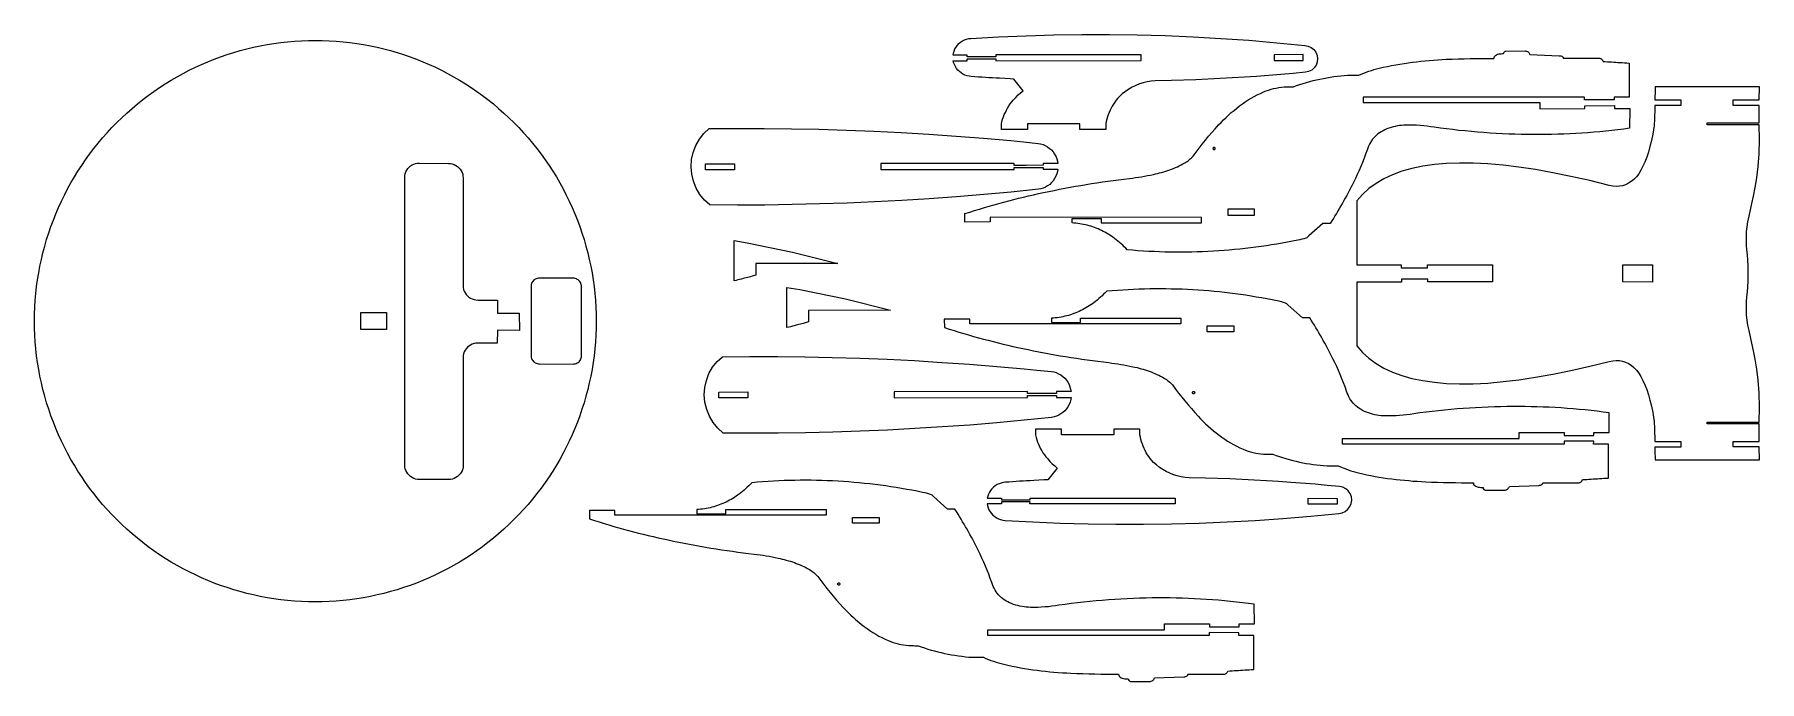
# Model space of a CAD drawing. Header units: metres. Extents: x -161 to 761, y -23 to 323.
import ezdxf

# ---------------------------------------------------------------- set-up
doc = ezdxf.new("R2010")
doc.units = ezdxf.units.M

msp = doc.modelspace()

# ---------------------------------------------------------------- linework, layer by layer
for points in [[(334.959635, 319.374774), (336.052284, 319.939435), (337.1463, 320.328177), (338.347083, 320.64672), (339.514118, 320.754055), (354.275157, 321.5862), (369.021147, 322.207897), (383.823042, 322.618849), (398.645193, 322.853886), (413.488146, 322.842047), (428.351432, 322.653523), (443.235345, 322.252618), (458.104423, 321.603487), (473.029661, 320.776567), (487.939797, 319.735982), (502.834733, 318.481324), (517.750055, 317.047705), (519.549661, 316.695354), (521.172597, 315.952487), (522.61879, 314.81904), (523.671921, 313.365674), (524.403038, 311.69894), (524.667223, 309.960664), (524.464444, 308.150948), (523.829158, 306.482812), (522.832835, 305.027349), (521.475314, 303.820075), (519.863282, 303.038444), (518.104918, 302.646999), (511.570117, 302.039567), (505.074636, 301.46795), (492.057694, 300.467378), (485.536268, 300.038343), (479.05407, 299.644981), (472.57524, 299.287239), (459.556406, 298.64308), (446.55066, 298.211811), (437.804226, 298.030569), (435.664206, 297.85276), (433.561275, 297.533635), (431.495666, 297.037895), (429.502772, 296.400933), (427.475576, 295.622738), (425.592365, 294.703416), (423.746123, 293.64295), (422.007866, 292.476711), (420.342159, 291.16938), (418.784352, 289.756298), (417.829659, 288.731951), (417.0173, 287.743015), (416.276501, 286.718836), (415.571627, 285.659408), (414.938038, 284.60004), (414.34061, 283.470103), (413.77883, 282.340219), (413.288562, 281.175065), (412.834183, 279.974643), (412.415183, 278.809565), (412.067928, 277.573888), (411.756041, 276.373541), (411.51589, 275.102578), (411.537683, 272.066135), (397.586899, 272.074709), (397.565117, 275.109321), (369.643017, 275.122815), (369.664776, 272.091867), (355.764425, 272.100409), (355.742677, 275.129533), (356.052526, 276.397402), (356.397824, 277.665292), (356.849712, 278.897964), (357.301871, 280.095461), (357.860636, 281.257756), (358.454623, 282.45533), (359.084848, 283.547279), (359.750307, 284.674515), (360.52267, 285.731355), (361.25963, 286.788266), (362.103518, 287.774788), (362.983183, 288.726152), (363.475855, 289.25472), (364.743474, 290.523392), (366.047462, 291.686498), (367.423054, 292.779275), (362.377165, 299.049311), (360.462011, 299.118712), (354.788568, 299.432551), (352.909597, 299.572355), (351.031438, 299.641705), (349.117659, 299.781448), (347.239864, 299.885979), (345.362121, 300.025701), (343.449535, 300.130174), (341.572408, 300.269852), (339.66045, 300.374288), (338.526773, 300.549579), (337.392702, 300.795242), (336.29311, 301.181675), (335.228241, 301.67367), (334.268578, 302.306452), (333.343607, 303.044773), (332.524308, 303.853491), (331.810404, 304.767795), (331.167019, 305.717288), (330.628744, 306.80756), (330.232189, 307.862731), (329.977844, 308.812454), (337.547381, 308.81985), (337.540305, 309.805312), (352.836016, 309.820911), (352.843096, 308.834795), (430.340351, 308.910516), (430.318288, 311.984807), (352.821097, 311.898798), (352.82843, 310.877464), (337.532724, 310.861165), (337.525395, 311.881822), (329.920504, 311.873382), (330.125592, 312.858764), (330.470865, 314.020256), (330.922744, 315.111545), (331.516604, 316.13269), (332.252216, 317.118891), (333.059624, 317.964499), (333.973712, 318.739937), (334.959635, 319.374774)], [(516.909377, 308.9951), (516.887244, 312.080884), (501.373372, 312.063666), (501.395493, 308.979942), (516.909377, 308.9951)], [(367.623779, 265.441356), (375.409408, 264.659138), (376.701282, 264.44044), (377.993606, 264.07477), (379.214742, 263.525301), (380.400418, 262.828846), (381.514638, 262.022121), (382.485563, 261.141784), (383.385245, 260.077755), (384.141635, 258.940168), (384.790493, 257.765819), (385.296191, 256.481229), (385.658534, 255.159867), (385.877017, 253.985305), (378.133538, 253.974737), (378.136829, 252.946842), (368.92405, 252.934275), (362.650834, 252.925719), (362.646865, 253.9536), (291.384422, 253.85634), (291.406182, 250.699754), (362.659053, 250.796822), (362.655085, 251.824517), (367.673418, 251.831357), (368.928007, 251.833068), (378.140355, 251.845625), (378.143645, 250.817916), (385.886084, 250.828464), (385.674399, 249.653749), (385.319796, 248.332177), (384.821662, 247.083941), (384.180125, 245.87233), (383.430931, 244.734067), (382.538143, 243.705761), (381.573547, 242.750803), (380.465138, 241.979102), (379.284797, 241.317374), (378.068342, 240.765647), (376.779693, 240.397198), (375.490722, 240.138766), (360.914684, 238.652381), (346.304316, 237.312804), (331.731179, 236.083422), (317.123002, 235.037401), (302.515265, 234.174737), (287.908401, 233.385445), (273.301711, 232.742794), (258.658807, 232.283348), (244.015813, 231.933849), (229.407981, 231.730969), (214.763422, 231.674601), (200.11767, 231.764785), (197.22485, 234.362502), (194.756315, 237.401221), (192.749127, 240.771334), (191.275863, 244.399872), (190.337128, 248.250387), (190.006887, 252.139692), (190.249598, 256.067781), (191.103037, 259.887843), (192.496193, 263.562941), (194.430916, 266.94595), (196.836446, 269.963009), (199.677385, 272.577019), (214.346355, 272.70756), (229.017208, 272.691038), (243.6538, 272.527398), (258.327291, 272.253509), (273.002167, 271.795793), (287.641697, 271.227745), (302.282017, 270.475901), (316.92257, 269.577052), (331.562892, 268.567982), (346.167076, 267.411913), (360.806439, 266.145733), (367.623779, 265.441356)], [(469.069461, 261.407669), (469.218391, 261.347091), (469.377486, 261.326228), (469.535903, 261.346503), (469.682848, 261.406534), (469.808304, 261.502231), (469.903722, 261.627073), (469.962599, 261.772552), (469.980921, 261.928753), (469.957439, 262.08503), (469.893754, 262.230733), (469.794207, 262.355932), (469.665583, 262.452094), (469.516647, 262.512666), (469.35755, 262.533522), (469.199134, 262.513239), (469.052196, 262.453202), (468.926747, 262.357503), (468.831337, 262.232663), (468.772467, 262.087189), (468.754147, 261.930996), (468.777627, 261.774727), (468.841305, 261.62903), (468.940844, 261.503833), (469.069461, 261.407669)], [(68.288362, 188.663683), (68.371068, 187.67896), (68.554264, 186.676228), (68.876372, 185.725183), (69.33738, 184.825839), (69.887031, 183.98721), (70.554867, 183.229528), (71.320182, 182.582023), (72.174092, 181.99524), (73.104763, 181.547851), (74.082634, 181.219615), (75.057476, 181.019514), (76.079504, 180.938538), (86.543148, 180.924552), (86.542681, 173.986987), (98.281701, 173.926854), (98.292794, 164.747425), (86.55387, 164.802925), (86.532744, 157.894726), (76.078098, 157.950475), (75.029495, 157.882086), (74.084186, 157.6677), (73.121067, 157.354386), (72.190365, 156.933189), (71.363001, 156.365957), (70.576946, 155.740283), (69.894264, 154.968563), (69.353398, 154.120522), (68.883436, 153.234308), (68.55532, 152.271791), (68.37793, 151.282454), (68.280341, 150.304444), (68.294906, 92.701426), (68.226877, 91.743599), (68.049491, 90.753882), (67.721368, 89.790546), (67.251366, 88.903061), (66.710406, 88.053478), (66.006846, 87.308871), (65.241167, 86.651647), (64.413358, 86.081811), (63.482015, 85.657655), (62.518077, 85.341255), (61.521535, 85.132622), (60.501258, 85.081274), (44.908028, 85.074395), (43.883339, 85.151254), (42.905953, 85.347574), (41.904794, 85.70134), (40.992423, 86.116254), (40.157013, 86.671039), (39.39858, 87.365706), (38.699358, 88.101162), (38.148254, 88.938522), (37.686024, 89.837034), (37.363054, 90.787881), (37.179356, 91.791048), (37.096411, 92.776601), (37.062568, 246.50691), (37.139657, 247.515304), (37.338257, 248.476055), (37.667254, 249.438651), (38.13849, 250.324244), (38.710462, 251.191483), (39.365373, 251.941361), (40.13284, 252.594046), (40.983212, 253.129373), (41.916471, 253.547348), (42.861502, 253.886473), (43.880503, 254.058778), (44.881641, 254.132095), (60.497684, 253.996593), (61.500348, 253.941656), (62.497001, 253.709075), (63.455124, 253.406922), (64.407244, 252.927161), (65.220321, 252.396154), (65.997854, 251.667419), (66.695514, 250.927735), (67.24532, 250.087363), (67.706417, 249.186591), (68.028565, 248.234552), (68.191086, 247.260523), (68.294486, 246.246209), (68.288362, 188.663683)], [(197.730354, 253.72852), (213.212955, 253.749651), (213.245215, 250.593275), (197.764693, 250.572186), (197.730354, 253.72852)], [(476.634837, 226.353172), (490.927288, 226.35393), (490.926329, 229.448259), (476.63386, 229.445607), (476.634837, 226.353172)], [(244.269097, 206.593956), (268.341373, 200.453257), (224.588394, 200.403201), (224.610358, 194.202526), (222.699671, 193.698704), (221.708945, 193.446762), (217.887927, 192.439212), (216.897314, 192.187299), (215.942137, 191.935432), (214.95157, 191.68353), (214.03185, 191.431715), (213.041183, 191.215648), (212.954389, 212.693449), (219.941135, 211.588985), (244.269097, 206.593956)], [(703.483437, 190.596761), (687.677876, 190.607634), (687.679226, 199.794279), (703.509733, 199.792327), (703.483437, 190.596761)], [(130.924866, 190.375908), (130.60286, 190.872282), (130.209261, 191.298005), (129.779877, 191.688395), (129.243124, 192.008214), (128.742174, 192.29254), (128.169647, 192.470821), (127.59714, 192.613696), (108.468907, 192.656618), (107.897293, 192.516434), (107.325698, 192.340891), (106.789819, 192.05918), (106.32539, 191.741955), (105.86096, 191.354015), (105.467967, 190.930562), (105.146395, 190.436231), (104.860535, 189.906467), (104.681809, 189.341098), (104.5745, 188.740202), (104.538626, 188.1745), (104.528112, 151.361768), (104.563654, 150.760437), (104.670633, 150.194177), (104.849042, 149.627617), (105.134609, 149.095971), (105.455909, 148.59953), (105.848663, 148.138142), (106.312888, 147.747173), (106.777163, 147.462291), (107.3129, 147.177097), (107.884415, 146.997846), (108.455979, 146.889327), (109.063309, 146.816023), (126.97656, 146.740401), (127.5849, 146.808631), (128.157494, 146.912416), (128.730136, 147.087009), (129.231254, 147.368116), (129.768185, 147.649085), (130.197791, 148.036725), (130.591637, 148.495335), (130.913916, 148.98966), (131.164622, 149.519696), (131.379547, 150.085295), (131.487085, 150.651338), (131.523041, 151.25308), (131.532774, 188.108696), (131.497128, 188.67523), (131.389901, 189.277336), (131.175283, 189.844287), (130.924866, 190.375908)], [(272.471173, 181.645966), (296.543448, 175.505267), (252.79047, 175.45521), (252.812434, 169.254536), (250.901747, 168.750714), (249.911021, 168.498772), (246.090002, 167.491222), (245.09939, 167.239309), (244.144213, 166.987442), (243.153646, 166.73554), (242.233925, 166.483725), (241.243258, 166.267658), (241.156465, 187.745459), (248.14321, 186.640995), (272.471173, 181.645966)], [(27.325103, 165.159136), (13.707961, 165.155425), (13.675407, 174.396482), (27.323121, 174.39001), (27.325103, 165.159136)], [(465.653993, 167.100826), (479.946444, 167.100068), (479.945485, 164.005739), (465.653016, 164.008391), (465.653993, 167.100826)], [(374.704952, 143.544013), (382.490582, 142.761795), (383.782456, 142.543097), (385.074779, 142.177427), (386.295916, 141.627958), (387.481591, 140.931503), (388.595811, 140.124778), (389.566736, 139.244441), (390.466419, 138.180411), (391.222808, 137.042825), (391.871666, 135.868476), (392.377364, 134.583886), (392.739708, 133.262524), (392.958191, 132.087962), (385.214711, 132.077394), (385.218002, 131.049499), (376.005223, 131.036932), (369.732007, 131.028376), (369.728039, 132.056257), (298.465595, 131.958997), (298.487356, 128.802411), (369.740227, 128.899478), (369.736259, 129.927174), (374.754591, 129.934014), (376.009181, 129.935724), (385.221528, 129.948282), (385.224819, 128.920573), (392.967258, 128.931121), (392.755573, 127.756406), (392.400969, 126.434834), (391.902836, 125.186598), (391.261299, 123.974987), (390.512104, 122.836724), (389.619317, 121.808418), (388.65472, 120.85346), (387.546311, 120.081759), (386.36597, 119.42003), (385.149516, 118.868304), (383.860867, 118.499854), (382.571896, 118.241423), (367.995858, 116.755038), (353.385489, 115.415461), (338.812352, 114.186079), (324.204175, 113.140058), (309.596439, 112.277394), (294.989575, 111.488102), (280.382884, 110.845451), (265.73998, 110.386005), (251.096986, 110.036506), (236.489155, 109.833626), (221.844595, 109.777258), (207.198843, 109.867442), (204.306023, 112.465159), (201.837489, 115.503878), (199.830301, 118.873991), (198.357036, 122.502529), (197.418302, 126.353044), (197.088061, 130.242349), (197.330772, 134.170438), (198.184211, 137.990499), (199.577367, 141.665597), (201.512089, 145.048607), (203.917619, 148.065666), (206.758558, 150.679676), (221.427528, 150.810217), (236.098382, 150.793694), (250.734974, 150.630055), (265.408464, 150.356166), (280.08334, 149.89845), (294.72287, 149.330402), (309.36319, 148.578558), (324.003743, 147.679709), (338.644065, 146.670639), (353.248249, 145.51457), (367.887613, 144.24839), (374.704952, 143.544013)], [(204.811527, 131.831177), (220.294128, 131.852308), (220.326388, 128.695932), (204.845867, 128.674843), (204.811527, 131.831177)], [(458.088617, 132.046329), (458.237547, 132.106907), (458.396642, 132.12777), (458.555059, 132.107495), (458.702004, 132.047464), (458.82746, 131.951767), (458.922878, 131.826925), (458.981755, 131.681446), (459.000077, 131.525245), (458.976595, 131.368968), (458.91291, 131.223265), (458.813363, 131.098066), (458.684738, 131.001904), (458.535802, 130.941332), (458.376705, 130.920476), (458.21829, 130.940759), (458.071351, 131.000796), (457.945903, 131.096495), (457.850493, 131.221335), (457.791622, 131.366809), (457.773303, 131.523002), (457.796782, 131.679271), (457.860461, 131.824968), (457.96, 131.950165), (458.088617, 132.046329)], [(353.168367, 64.627438), (354.261015, 64.062777), (355.355032, 63.674036), (356.555814, 63.355492), (357.72285, 63.248157), (372.483888, 62.416012), (387.229879, 61.794315), (402.031774, 61.383363), (416.853925, 61.148326), (431.696877, 61.160165), (446.560164, 61.348689), (461.444076, 61.749594), (476.313155, 62.398725), (491.238393, 63.225645), (506.148529, 64.266231), (521.043465, 65.520888), (535.958786, 66.954507), (537.758392, 67.306858), (539.381329, 68.049725), (540.827522, 69.183172), (541.880653, 70.636538), (542.61177, 72.303272), (542.875955, 74.041548), (542.673176, 75.851264), (542.03789, 77.5194), (541.041567, 78.974863), (539.684046, 80.182137), (538.072014, 80.963768), (536.31365, 81.355213), (529.778849, 81.962645), (523.283368, 82.534262), (510.266426, 83.534834), (503.744999, 83.963869), (497.262802, 84.357231), (490.783972, 84.714973), (477.765138, 85.359132), (464.759391, 85.790401), (456.012958, 85.971643), (453.872938, 86.149452), (451.770007, 86.468577), (449.704398, 86.964318), (447.711504, 87.601279), (445.684308, 88.379474), (443.801097, 89.298796), (441.954855, 90.359262), (440.216597, 91.525501), (438.550891, 92.832832), (436.993084, 94.245914), (436.038391, 95.270261), (435.226032, 96.259197), (434.485233, 97.283376), (433.780359, 98.342804), (433.14677, 99.402172), (432.549341, 100.532109), (431.987561, 101.661993), (431.497294, 102.827147), (431.042915, 104.02757), (430.623914, 105.192647), (430.276659, 106.428324), (429.964773, 107.628671), (429.724621, 108.899634), (429.746414, 111.936077), (415.79563, 111.927504), (415.773849, 108.892891), (387.851749, 108.879397), (387.873508, 111.910345), (373.973157, 111.901803), (373.951409, 108.872679), (374.261258, 107.60481), (374.606556, 106.33692), (375.058444, 105.104248), (375.510603, 103.906751), (376.069368, 102.744456), (376.663354, 101.546882), (377.29358, 100.454933), (377.959039, 99.327697), (378.731402, 98.270857), (379.468362, 97.213946), (380.31225, 96.227424), (381.191915, 95.27606), (381.684587, 94.747492), (382.952205, 93.47882), (384.256194, 92.315714), (385.631786, 91.222937), (380.585897, 84.952901), (378.670743, 84.8835), (372.9973, 84.569661), (371.118329, 84.429857), (369.240169, 84.360507), (367.326391, 84.220764), (365.448595, 84.116233), (363.570852, 83.976511), (361.658266, 83.872038), (359.78114, 83.73236), (357.869182, 83.627924), (356.735505, 83.452633), (355.601433, 83.20697), (354.501842, 82.820537), (353.436973, 82.328542), (352.47731, 81.69576), (351.552339, 80.957439), (350.733039, 80.148721), (350.019136, 79.234417), (349.37575, 78.284924), (348.837475, 77.194652), (348.44092, 76.139481), (348.186576, 75.189758), (355.756113, 75.182362), (355.749037, 74.1969), (371.044748, 74.181301), (371.051828, 75.167417), (448.549082, 75.091696), (448.52702, 72.017405), (371.029829, 72.103414), (371.037162, 73.124748), (355.741456, 73.141047), (355.734127, 72.12039), (348.129236, 72.12883), (348.334324, 71.143448), (348.679597, 69.981957), (349.131476, 68.890667), (349.725336, 67.869522), (350.460947, 66.883321), (351.268356, 66.037713), (352.182444, 65.262275), (353.168367, 64.627438)], [(535.118109, 75.007112), (535.095976, 71.921328), (519.582104, 71.938546), (519.604224, 75.02227), (535.118109, 75.007112)], [(276.171958, 64.82938), (290.464409, 64.828622), (290.46345, 61.734293), (276.170982, 61.736945), (276.171958, 64.82938)], [(268.606582, 29.774883), (268.755512, 29.835461), (268.914607, 29.856324), (269.073025, 29.836049), (269.219969, 29.776018), (269.345425, 29.680321), (269.440844, 29.555479), (269.49972, 29.41), (269.518042, 29.253799), (269.49456, 29.097522), (269.430876, 28.951819), (269.331328, 28.82662), (269.202704, 28.730458), (269.053768, 28.669885), (268.894671, 28.64903), (268.736255, 28.669313), (268.589317, 28.72935), (268.463868, 28.825049), (268.368458, 28.949889), (268.309588, 29.095363), (268.291268, 29.251556), (268.314748, 29.407825), (268.378427, 29.553522), (268.477966, 29.678719), (268.606582, 29.774883)]]:
    msp.add_lwpolyline(points, close=True)
for points in [[(-10.651557, 19.698509, -0.414214), (-160.651557, 169.698509, -0.414214), (-10.651557, 319.698509, -0.414214), (139.348443, 169.698509, -0.414214), (-10.651557, 19.698509)], [(393.468509, 222.193816), (393.474279, 224.450446), (409.02261, 224.47623), (409.015527, 222.188825), (462.564196, 222.155898), (462.557673, 225.143634), (349.803552, 225.160491), (349.799117, 222.687729), (336.255869, 222.65982), (336.276437, 227.166991, -0.025608), (378.192532, 238.392713, -0.023885), (424.097669, 245.928503, 0.021774), (436.99074, 248.093087, 0.031708), (445.639768, 250.517267, 0.048281), (453.675635, 254.233401, 0.074274), (458.172477, 257.854354, -0.030658), (471.772429, 274.511665, -0.043631), (482.966173, 284.683347, -0.06197), (495.793824, 292.140952, -0.081638), (506.765382, 294.824849, -0.006546), (508.423785, 294.871099, -0.003332), (511.682663, 294.897577, -0.035672), (525.9179, 299.022469, -0.035432), (540.693328, 301.103047), (540.693328, 301.103047), (546.613837, 301.113254, -0.044886), (557.500837, 304.808928, -0.02854), (575.268107, 308.05076, -0.019285), (593.353494, 309.588934, -0.013754), (618.794609, 310.06668, -0.147541), (619.133724, 311.164319, -0.13029), (620.107991, 312.017203, -0.074847), (621.461764, 312.451643, -0.041418), (624.013293, 312.651902, -0.174505), (624.400147, 313.65042, -0.217194), (625.195647, 314.013232), (635.4279, 314.036438, -0.156423), (637.058905, 313.503778, -0.159512), (638.048999, 312.14139), (653.696261, 311.536136, -0.120911), (655.400913, 310.994151, -0.260681), (655.828976, 310.23298), (655.884978, 310.14458), (675.153714, 310.18505), (675.374758, 310.149683), (675.633834, 310.04273), (675.892269, 309.971606), (676.078533, 309.828665), (676.301536, 309.685797), (676.675374, 309.328238), (676.825559, 309.149379), (676.939656, 308.93461), (677.169146, 308.4334, 0.000334), (686.173734, 307.883976, 0.000626), (690.975488, 307.600245), (691.002232, 289.434638), (683.060313, 289.434952), (683.063138, 287.943841), (667.250382, 287.92553), (667.242548, 289.440601), (548.913298, 289.426296), (548.914737, 286.431029), (643.304185, 286.428621), (643.310524, 283.210863), (667.305177, 283.233715), (667.276696, 284.809586), (683.144436, 284.825794), (683.172908, 283.248859), (691.31481, 283.256439), (691.304573, 272.74121, -0.03538), (639.996428, 269.380371, -0.034187), (586.931813, 273.296669, 0.046802), (571.846561, 274.419397, 0.077112), (562.768786, 272.831521, 0.053465), (558.556381, 270.879626, 0.061374), (555.366761, 268.387039, 0.062952), (552.891882, 265.192422, 0.05723), (551.084393, 261.134619, -0.033973), (543.809005, 243.81167, -0.025362), (531.392145, 221.935305), (527.510977, 221.94176), (519.889926, 215.19824, -0.145544), (518.426288, 214.083, -0.058404), (514.055469, 212.98843, -0.037199), (468.973248, 207.033706, -0.036762), (422.967711, 207.794208, 0.042175), (416.135224, 213.897585, 0.047707), (409.224701, 218.129261, 0.050455), (401.640729, 220.925905, 0.04931), (393.468509, 222.193816)], [(760.542965, 287.9165), (760.573417, 294.826323), (704.881829, 294.83968, -0.001039), (704.793521, 287.939824), (718.679753, 287.939824), (718.679753, 284.939824), (704.745195, 284.939824, -0.001436), (704.664708, 281.085325, -0.004443), (704.529558, 276.945696, -0.00874), (704.38312, 274.466586, -0.016851), (704.241465, 273.18609), (703.616559, 269.534529), (702.92193, 266.131324), (702.157366, 262.941212), (701.358598, 259.998576), (700.418573, 257.235508), (699.479866, 254.719056), (698.400055, 252.417427), (697.285979, 250.363307), (696.13723, 248.486186), (694.883061, 246.858328), (693.523241, 245.444481), (692.129083, 244.278243), (690.664794, 243.325224), (689.13015, 242.550176), (687.525722, 242.058976), (685.886477, 241.744978), (684.1416, 241.680484), (682.290845, 241.830259), (680.405585, 242.227958), (669.979917, 244.806139), (659.97117, 247.058469), (650.309225, 249.021456), (641.030687, 250.693788), (632.171838, 252.003438), (623.662476, 253.022406), (615.539185, 253.74946), (607.802574, 254.148854), (600.489074, 254.183958), (593.528133, 253.927009), (586.992187, 253.376026), (580.845831, 252.496208), (575.053747, 251.288203), (569.688372, 249.750097), (564.678565, 247.918931), (560.096547, 245.757412), (555.906827, 243.266313), (552.074029, 240.481917), (548.670336, 237.367024), (545.6601, 233.922497), (545.668125, 199.796757), (569.256987, 199.788379), (569.250447, 198.263589), (583.412132, 198.263889), (583.418672, 199.822751), (617.993847, 199.821498), (618.060267, 190.621458), (583.555095, 190.644086), (583.550972, 192.203405), (569.389287, 192.204391), (569.39341, 190.604122), (545.669549, 190.593289), (545.6601, 156.468543), (548.670336, 153.024015), (552.074029, 149.909123), (555.906827, 147.124726), (560.096547, 144.633627), (564.678565, 142.472108), (569.688372, 140.640943), (575.053747, 139.102837), (580.845831, 137.894831), (586.992187, 137.015014), (593.528133, 136.46403), (600.489074, 136.207082), (607.802574, 136.242186), (615.539185, 136.641579), (623.662476, 137.368634), (632.171838, 138.387601), (641.030687, 139.697251), (650.309225, 141.369584), (659.97117, 143.33257), (669.979917, 145.5849), (680.405585, 148.163081), (682.290845, 148.560781), (684.1416, 148.710555), (685.886477, 148.646061), (687.525722, 148.332064), (689.13015, 147.840864), (690.664794, 147.065815), (692.129083, 146.112796), (693.523241, 144.946558), (694.883061, 143.532711), (696.13723, 141.904854), (697.285979, 140.027733), (698.400055, 137.973613), (699.479866, 135.671983), (700.418573, 133.155531), (701.358598, 130.392463), (702.157366, 127.449827), (702.92193, 124.259715), (703.616559, 120.856511), (704.241465, 117.20495, -0.018614), (704.378585, 115.924166, -0.008364), (704.529558, 113.062219, -0.003965), (704.663596, 108.284172), (704.719014, 105.43503), (718.670611, 105.43503), (718.670611, 102.43503), (704.773263, 102.43503, -0.000805), (704.881829, 95.551359), (760.573417, 95.539717), (760.542966, 102.458354), (746.576258, 102.458354), (746.576258, 105.458354), (760.529762, 105.458354), (760.488724, 114.782474), (732.658346, 114.794403), (732.65279, 115.780352), (760.518561, 115.768127), (760.651557, 123.58032), (760.431299, 131.313469), (759.897868, 138.124653), (759.192301, 144.087805), (758.349347, 149.309329), (757.474506, 153.897257), (756.602756, 157.922707), (755.078655, 164.67778), (754.496116, 167.584778), (754.056276, 170.28407), (753.758954, 172.810775), (753.639153, 175.236007), (753.625513, 177.663663), (753.753422, 180.094501), (753.951509, 182.632449), (754.219771, 185.27748), (754.451853, 188.062407), (754.647163, 191.092788), (754.654665, 192.711579), (754.657197, 193.62949, 0.000781), (754.657197, 196.76155), (754.654665, 197.67946), (754.647163, 199.298252), (754.451853, 202.328632), (754.219771, 205.113559), (753.951509, 207.75859), (753.753422, 210.296538), (753.625513, 212.727377), (753.639153, 215.155032), (753.758954, 217.580264), (754.056276, 220.106969), (754.496116, 222.806261), (755.078655, 225.713259), (756.602756, 232.468333), (757.474506, 236.493783), (758.349347, 241.08171), (759.192301, 246.303235), (759.897868, 252.266387), (760.431299, 259.07757), (760.651557, 266.810719), (760.518561, 274.622913), (732.65279, 274.610688), (732.658346, 275.596637), (760.488724, 275.608566), (760.529744, 284.9165), (746.5854, 284.9165), (746.5854, 287.9165), (760.542965, 287.9165)], [(382.487665, 171.260182), (382.493435, 169.003552), (398.041765, 168.977768), (398.034683, 171.265173), (451.583352, 171.2981), (451.576828, 168.310364), (338.822708, 168.293507), (338.818273, 170.766269), (325.275025, 170.794178), (325.295593, 166.287007, 0.025608), (367.211688, 155.061285, 0.023885), (413.116825, 147.525495, -0.021774), (426.009896, 145.360911, -0.031708), (434.658924, 142.936731, -0.048281), (442.694791, 139.220597, -0.074274), (447.191633, 135.599644, 0.030658), (460.791584, 118.942333, 0.043631), (471.985329, 108.770651, 0.06197), (484.81298, 101.313045, 0.081638), (495.784538, 98.629149, 0.006546), (497.442941, 98.582899, 0.003332), (500.701819, 98.556421, 0.035672), (514.937056, 94.431529, 0.035432), (529.712484, 92.350951), (529.712484, 92.350951), (535.632993, 92.340744, 0.044886), (546.519993, 88.64507, 0.02854), (564.287263, 85.403238, 0.019285), (582.372649, 83.865063, 0.013754), (607.813765, 83.387318, 0.147541), (608.152879, 82.289679, 0.13029), (609.127146, 81.436795, 0.074847), (610.48092, 81.002355, 0.041418), (613.032449, 80.802096, 0.174505), (613.419303, 79.803578, 0.217194), (614.214803, 79.440766), (624.447056, 79.41756, 0.156423), (626.078061, 79.95022, 0.159512), (627.068155, 81.312608), (642.715417, 81.917862, 0.120911), (644.420069, 82.459847, 0.260681), (644.848132, 83.221018), (644.904134, 83.309418), (664.17287, 83.268948), (664.393914, 83.304315), (664.65299, 83.411268), (664.911425, 83.482392), (665.097689, 83.625333), (665.320692, 83.768201), (665.69453, 84.12576), (665.844715, 84.304619), (665.958812, 84.519388), (666.188302, 85.020598, -0.000334), (675.192889, 85.570022, -0.000626), (679.994644, 85.853753), (680.021388, 104.01936), (672.079469, 104.019046), (672.082294, 105.510157), (656.269538, 105.528468), (656.261704, 104.013397), (537.932454, 104.027702), (537.933893, 107.022969), (632.323341, 107.025377), (632.32968, 110.243135), (656.324333, 110.220283), (656.295852, 108.644412), (672.163592, 108.628204), (672.192064, 110.205139), (680.333966, 110.197559), (680.323729, 120.712788, 0.03538), (629.015584, 124.073627, 0.034187), (575.950968, 120.157329, -0.046802), (560.865716, 119.034601, -0.077112), (551.787942, 120.622477, -0.053465), (547.575536, 122.574372, -0.061374), (544.385917, 125.066959, -0.062952), (541.911038, 128.261575, -0.05723), (540.103549, 132.319379, 0.033973), (532.828161, 149.642327, 0.025362), (520.411301, 171.518693), (516.530133, 171.512238), (508.909082, 178.255758, 0.145544), (507.445444, 179.370997, 0.058404), (503.074625, 180.465568, 0.037199), (457.992404, 186.420292, 0.036762), (411.986866, 185.65979, -0.042175), (405.15438, 179.556413, -0.047707), (398.243856, 175.324737, -0.050455), (390.659884, 172.528093, -0.04931), (382.487665, 171.260182)], [(193.00563, 68.988736), (193.011401, 66.732106), (208.559731, 66.706322), (208.552648, 68.993727), (262.101317, 69.026654), (262.094794, 66.038918), (149.340673, 66.022061), (149.336238, 68.494823), (135.79299, 68.522732), (135.813558, 64.015561, 0.025608), (177.729653, 52.789839, 0.023885), (223.63479, 45.254049, -0.021774), (236.527862, 43.089465, -0.031708), (245.17689, 40.665285, -0.048281), (253.212756, 36.949151, -0.074274), (257.709599, 33.328198, 0.030658), (271.30955, 16.670887, 0.043631), (282.503295, 6.499205, 0.06197), (295.330946, -0.958401, 0.081638), (306.302503, -3.642297, 0.006546), (307.960906, -3.688547, 0.003332), (311.219784, -3.715025, 0.035672), (325.455022, -7.839917, 0.035432), (340.230449, -9.920495), (340.230449, -9.920495), (346.150958, -9.930702, 0.044886), (357.037958, -13.626376, 0.02854), (374.805228, -16.868208, 0.019285), (392.890615, -18.406383, 0.013754), (418.331731, -18.884128, 0.147541), (418.670845, -19.981767, 0.13029), (419.645112, -20.834651, 0.074847), (420.998885, -21.269091, 0.041418), (423.550414, -21.46935, 0.174505), (423.937268, -22.467868, 0.217194), (424.732769, -22.83068), (434.965021, -22.853886, 0.156423), (436.596027, -22.321226, 0.159512), (437.586121, -20.958838), (453.233382, -20.353584, 0.120911), (454.938035, -19.811599, 0.260681), (455.366097, -19.050428), (455.422099, -18.962028), (474.690835, -19.002498), (474.911879, -18.967131), (475.170956, -18.860178), (475.42939, -18.789054), (475.615654, -18.646113), (475.838657, -18.503245), (476.212495, -18.145686), (476.362681, -17.966827), (476.476777, -17.752058), (476.706268, -17.250848, -0.000334), (485.710855, -16.701424, -0.000626), (490.512609, -16.417693), (490.539353, 1.747914), (482.597434, 1.747599), (482.600259, 3.238711), (466.787503, 3.257022), (466.77967, 1.741951), (348.45042, 1.756256), (348.451858, 4.751523), (442.841306, 4.753931), (442.847646, 7.971689), (466.842298, 7.948837), (466.813818, 6.372966), (482.681557, 6.356758), (482.710029, 7.933693), (490.851931, 7.926113), (490.841694, 18.441342, 0.03538), (439.533549, 21.802181, 0.034187), (386.468934, 17.885883, -0.046802), (371.383682, 16.763155, -0.077112), (362.305908, 18.351031, -0.053465), (358.093502, 20.302926, -0.061374), (354.903882, 22.795513, -0.062952), (352.429003, 25.990129, -0.05723), (350.621514, 30.047933, 0.033973), (343.346127, 47.370881, 0.025362), (330.929267, 69.247247), (327.048098, 69.240792), (319.427047, 75.984312, 0.145544), (317.96341, 77.099551, 0.058404), (313.592591, 78.194122, 0.037199), (268.510369, 84.148846, 0.036762), (222.504832, 83.388344, -0.042175), (215.672345, 77.284967, -0.047707), (208.761822, 73.053291, -0.050455), (201.17785, 70.256647, -0.04931), (193.00563, 68.988736)]]:
    msp.add_lwpolyline(points, format="xyb", close=True)

doc.saveas('drawing.dxf')
